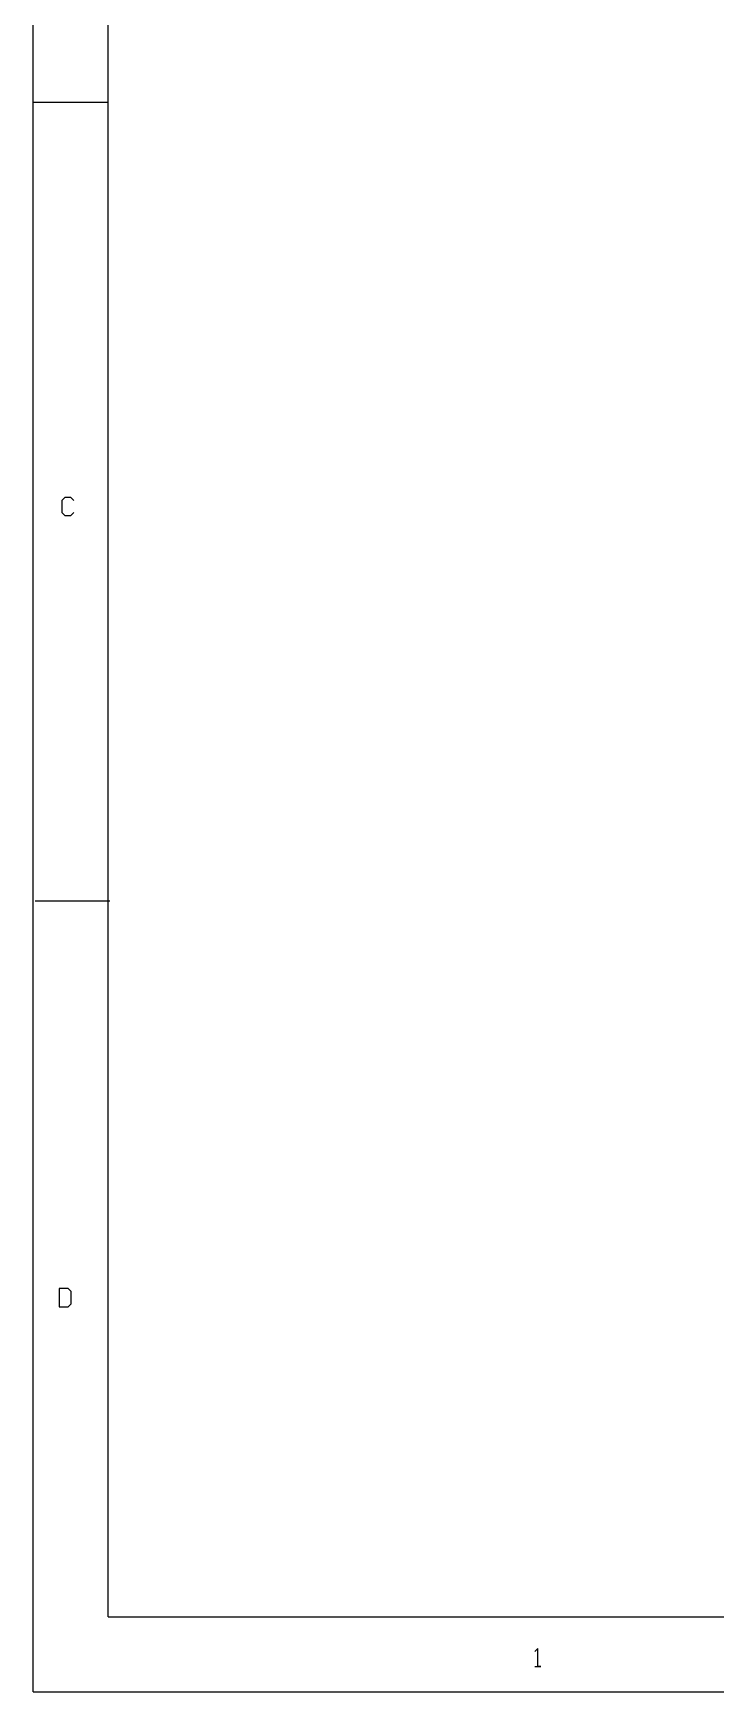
# Model space of a CAD drawing. Header units: millimetres. Extents: x -1.9 to 9.1, y -3.1 to 5.4.
# Drawn here: x -1.919 to -0.094, y -3.06 to 1.374 of the extents above; entities that cross this region are included whole.
import ezdxf

# ---------------------------------------------------------------- set-up
doc = ezdxf.new("R2010")
doc.units = ezdxf.units.MM
doc.header["$MEASUREMENT"] = 0
doc.layers.add('Mechanical11', color=56, linetype='Continuous')

msp = doc.modelspace()

# ---------------------------------------------------------------- linework, layer by layer
at = {"layer": 'Mechanical11'}
for p, q in [((-1.919, -3.06), (-1.919, 5.4396)), ((-1.919, -3.06), (-1.919, 5.4396)), ((-1.7189, -2.8599), (-1.7189, 5.2395)), ((-1.7189, -2.8599), (-1.7189, 5.2395)), ((-1.919, 1.19), (-1.7189, 1.19)), ((-1.8342, 0.1332), (-1.8423, 0.1252)), ((-1.8181, 0.1332), (-1.8342, 0.1332)), ((-1.8101, 0.1252), (-1.8181, 0.1332)), ((-1.8423, 0.1252), (-1.8423, 0.0929)), ((-1.8423, 0.0929), (-1.8342, 0.0849)), ((-1.8181, 0.0849), (-1.8101, 0.0929)), ((-1.8342, 0.0849), (-1.8181, 0.0849)), ((-1.914, -0.945), (-1.7139, -0.945)), ((-1.8498, -1.982), (-1.8498, -2.0303)), ((-1.8256, -1.982), (-1.8498, -1.982)), ((-1.8176, -1.99), (-1.8256, -1.982)), ((-1.8176, -2.0223), (-1.8176, -1.99)), ((-1.8498, -2.0303), (-1.8256, -2.0303)), ((-1.8256, -2.0303), (-1.8176, -2.0223)), ((-1.7189, -2.8599), (8.8813, -2.8599)), ((-1.7189, -2.8599), (8.8813, -2.8599)), ((-0.5702, -2.9441), (-0.5783, -2.9522)), ((-0.5702, -2.9925), (-0.5702, -2.9441)), ((-0.5783, -2.9925), (-0.5622, -2.9925)), ((-0.5622, -2.9925), (-0.5702, -2.9925)), ((-1.919, -3.06), (9.081, -3.06)), ((-1.919, -3.06), (9.081, -3.06))]:
    msp.add_line(p, q, dxfattribs=at)

doc.saveas('drawing.dxf')
